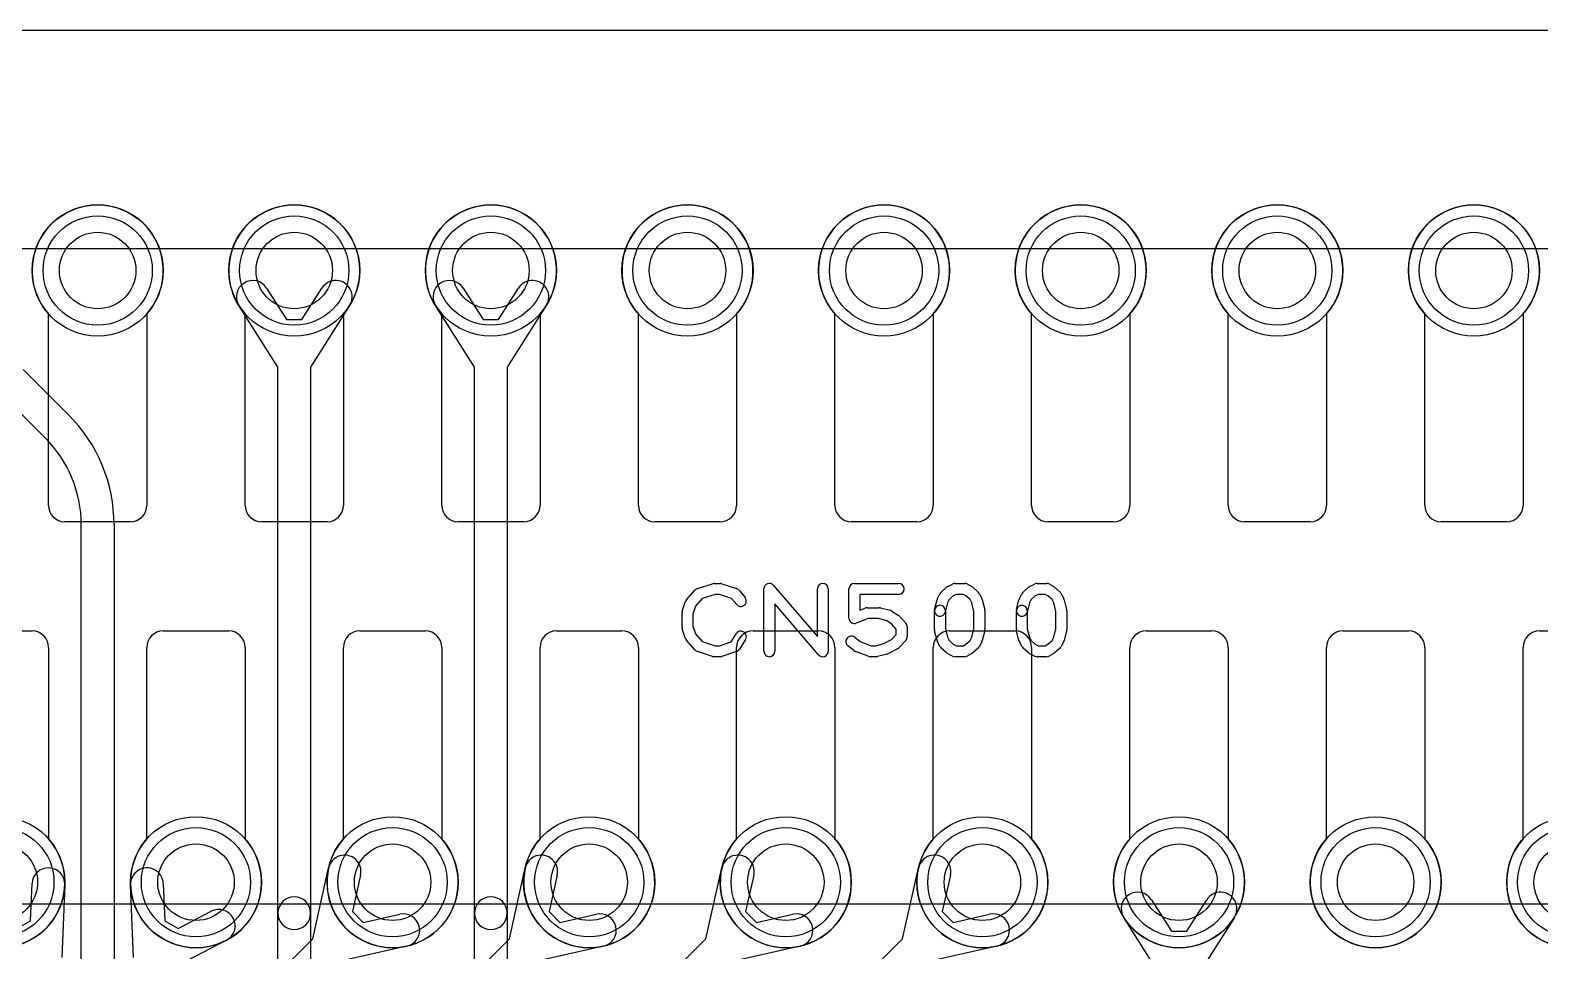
# Model space of a CAD drawing. Extents: x 0 to 23.1, y -0.5 to 20.
# Drawn here: x 7.39 to 14.3, y 15.79 to 20 of the extents above; entities that cross this region are included whole.
import ezdxf

# ---------------------------------------------------------------- set-up
doc = ezdxf.new("R2010")
doc.units = 0
for name, color, linetype in [('Hole', 1, 'CONTINUOUS'), ('L1', 3, 'CONTINUOUS'), ('L3', 3, 'CONTINUOUS'), ('L4', 3, 'CONTINUOUS'), ('Outline', 7, 'CONTINUOUS'), ('PartsArea-A', 111, 'CONTINUOUS'), ('PartsArea-B', 111, 'CONTINUOUS'), ('PartsSilk-A', 221, 'CONTINUOUS'), ('Resist-A', 2, 'CONTINUOUS'), ('Resist-B', 2, 'CONTINUOUS')]:
    doc.layers.add(name, color=color, linetype=linetype)

msp = doc.modelspace()

# ---------------------------------------------------------------- linework, layer by layer
at = {"layer": 'Hole'}
for centre in [(7.7, 18.9), (8.6, 18.9), (9.5, 18.9), (10.4, 18.9), (11.3, 18.9), (12.2, 18.9), (13.1, 18.9), (14, 18.9), (7.25, 16.1), (8.15, 16.1), (9.05, 16.1), (9.95, 16.1), (10.85, 16.1), (11.75, 16.1), (12.65, 16.1), (13.55, 16.1), (14.45, 16.1)]:
    msp.add_circle(centre, 0.175, dxfattribs=at)
at = {"layer": 'L1'}
for p, q in [((7.475, 17.825), (7.475, 18.70157)), ((7.925, 18.70157), (7.925, 17.825)), ((8.375, 17.825), (8.375, 18.70157)), ((8.825, 18.70157), (8.825, 17.825)), ((9.275, 17.825), (9.275, 18.70157)), ((9.725, 18.70157), (9.725, 17.825)), ((10.175, 17.825), (10.175, 18.70157)), ((10.625, 18.70157), (10.625, 17.825)), ((11.075, 17.825), (11.075, 18.70157)), ((11.525, 18.70157), (11.525, 17.825)), ((11.975, 17.825), (11.975, 18.70157)), ((12.425, 18.70157), (12.425, 17.825)), ((12.875, 17.825), (12.875, 18.70157)), ((13.325, 18.70157), (13.325, 17.825)), ((13.775, 17.825), (13.775, 18.70157)), ((14.225, 18.70157), (14.225, 17.825)), ((7.85, 17.75), (7.55, 17.75)), ((8.75, 17.75), (8.45, 17.75)), ((9.65, 17.75), (9.35, 17.75)), ((10.55, 17.75), (10.25, 17.75)), ((11.45, 17.75), (11.15, 17.75)), ((12.35, 17.75), (12.05, 17.75)), ((13.25, 17.75), (12.95, 17.75)), ((14.15, 17.75), (13.85, 17.75)), ((7.1, 17.25), (7.4, 17.25)), ((8, 17.25), (8.3, 17.25)), ((8.9, 17.25), (9.2, 17.25)), ((9.8, 17.25), (10.1, 17.25)), ((10.7, 17.25), (11, 17.25)), ((11.6, 17.25), (11.9, 17.25)), ((12.5, 17.25), (12.8, 17.25)), ((13.4, 17.25), (13.7, 17.25)), ((14.3, 17.25), (14.6, 17.25)), ((7.475, 17.175), (7.475, 16.29843)), ((7.925, 16.29843), (7.925, 17.175)), ((8.375, 17.175), (8.375, 16.29843)), ((8.825, 16.29843), (8.825, 17.175)), ((9.275, 17.175), (9.275, 16.29843)), ((9.725, 16.29843), (9.725, 17.175)), ((10.175, 17.175), (10.175, 16.29843)), ((10.625, 16.29843), (10.625, 17.175)), ((11.075, 17.175), (11.075, 16.29843)), ((11.525, 16.29843), (11.525, 17.175)), ((11.975, 17.175), (11.975, 16.29843)), ((12.425, 16.29843), (12.425, 17.175)), ((12.875, 17.175), (12.875, 16.29843)), ((13.325, 16.29843), (13.325, 17.175)), ((13.775, 17.175), (13.775, 16.29843)), ((14.225, 16.29843), (14.225, 17.175)), ((7.39273, 15.9229), (7.39987, 16.09372)), ((7.54973, 16.08746), (7.53582, 15.75492)), ((12.52335, 16.01964), (12.61495, 15.87526)), ((12.68505, 15.87526), (12.77665, 16.01964)), ((7.33201, 15.88784), (7.39273, 15.9229)), ((12.575, 15.65822), (12.39669, 15.93928)), ((12.90331, 15.93928), (12.725, 15.65822)), ((12.61495, 15.87526), (12.68505, 15.87526))]:
    msp.add_line(p, q, dxfattribs=at)
for centre in [(7.7, 18.9), (8.6, 18.9), (9.5, 18.9), (10.4, 18.9), (11.3, 18.9), (12.2, 18.9), (13.1, 18.9), (14, 18.9), (7.25, 16.1), (8.15, 16.1), (9.05, 16.1), (9.95, 16.1), (10.85, 16.1), (11.75, 16.1), (12.65, 16.1), (13.55, 16.1), (14.45, 16.1)]:
    msp.add_circle(centre, 0.3, dxfattribs=at)
for centre, radius, start, end in [((7.7, 18.9), 0.3, -41.409429, -138.590571), ((8.6, 18.9), 0.3, -41.409429, -138.590571), ((9.5, 18.9), 0.3, -41.409429, -138.590571), ((10.4, 18.9), 0.3, -41.409429, -138.590571), ((11.3, 18.9), 0.3, -41.409429, -138.590571), ((12.2, 18.9), 0.3, -41.409429, -138.590571), ((13.1, 18.9), 0.3, -41.409429, -138.590571), ((14, 18.9), 0.3, -41.409429, -138.590571), ((7.55, 17.825), 0.075, 180, -90), ((7.85, 17.825), 0.075, -90, 0), ((8.45, 17.825), 0.075, 180, -90), ((8.75, 17.825), 0.075, -90, 0), ((9.35, 17.825), 0.075, 180, -90), ((9.65, 17.825), 0.075, -90, 0), ((10.25, 17.825), 0.075, 180, -90), ((10.55, 17.825), 0.075, -90, 0), ((11.15, 17.825), 0.075, 180, -90), ((11.45, 17.825), 0.075, -90, 0), ((12.05, 17.825), 0.075, 180, -90), ((12.35, 17.825), 0.075, -90, 0), ((12.95, 17.825), 0.075, 180, -90), ((13.25, 17.825), 0.075, -90, 0), ((13.85, 17.825), 0.075, 180, -90), ((14.15, 17.825), 0.075, -90, 0), ((7.4, 17.175), 0.075, 0, 90), ((8, 17.175), 0.075, 90, 180), ((8.3, 17.175), 0.075, 0, 90), ((8.9, 17.175), 0.075, 90, 180), ((9.2, 17.175), 0.075, 0, 90), ((9.8, 17.175), 0.075, 90, 180), ((10.1, 17.175), 0.075, 0, 90), ((10.7, 17.175), 0.075, 90, 180), ((11, 17.175), 0.075, 0, 90), ((11.6, 17.175), 0.075, 90, 180), ((11.9, 17.175), 0.075, 0, 90), ((12.5, 17.175), 0.075, 90, 180), ((12.8, 17.175), 0.075, 0, 90), ((13.4, 17.175), 0.075, 90, 180), ((13.7, 17.175), 0.075, 0, 90), ((14.3, 17.175), 0.075, 90, 180), ((7.25, 16.1), 0.3, 138.590571, 41.409429), ((8.15, 16.1), 0.3, 138.590571, 41.409429), ((9.05, 16.1), 0.3, 138.590571, 41.409429), ((9.95, 16.1), 0.3, 138.590571, 41.409429), ((10.85, 16.1), 0.3, 138.590571, 41.409429), ((11.75, 16.1), 0.3, 138.590571, 41.409429), ((12.65, 16.1), 0.3, 138.590571, 41.409429), ((13.55, 16.1), 0.3, 138.590571, 41.409429), ((14.45, 16.1), 0.3, 138.590571, 41.409429), ((7.4748, 16.09059), 0.075, -2.391987, 177.604909), ((12.46002, 15.97946), 0.075, 32.393266, -147.607741), ((12.83998, 15.97946), 0.075, -32.393266, 147.607741)]:
    msp.add_arc(centre, radius, start, end, dxfattribs=at)
at = {"layer": 'L3'}
for p, q in [((8.47335, 18.81964), (8.56495, 18.67526)), ((8.63505, 18.67526), (8.72665, 18.81964)), ((9.37335, 18.81964), (9.46495, 18.67526)), ((9.53505, 18.67526), (9.62665, 18.81964)), ((8.525, 18.45822), (8.34669, 18.73928)), ((8.85331, 18.73928), (8.675, 18.45822)), ((9.425, 18.45822), (9.24669, 18.73928)), ((9.75331, 18.73928), (9.575, 18.45822)), ((8.56495, 18.67526), (8.63505, 18.67526)), ((9.46495, 18.67526), (9.53505, 18.67526)), ((8.525, 15.95812), (8.525, 18.45822)), ((8.675, 18.45822), (8.675, 15.95812)), ((9.425, 15.95812), (9.425, 18.45822)), ((9.575, 18.45822), (9.575, 15.95812)), ((7.35852, 18.44753), (7.56704, 18.23902)), ((7.46098, 18.13295), (7.25246, 18.34147)), ((7.625, 13.43623), (7.625, 17.73697)), ((7.775, 17.73697), (7.775, 13.43623)), ((8.525, 13.43623), (8.525, 15.95812)), ((8.675, 15.95812), (8.675, 13.43623)), ((9.425, 13.43623), (9.425, 15.95812)), ((9.575, 15.95812), (9.575, 13.43623))]:
    msp.add_line(p, q, dxfattribs=at)
for centre in [(8.6, 18.9), (9.5, 18.9)]:
    msp.add_circle(centre, 0.3, dxfattribs=at)
for centre, radius, start, end in [((8.41002, 18.77946), 0.075, 32.393266, -147.607741), ((8.78998, 18.77946), 0.075, -32.393266, 147.607741), ((9.31002, 18.77946), 0.075, 32.393266, -147.607741), ((9.68998, 18.77946), 0.075, -32.393266, 147.607741), ((7.065, 17.73697), 0.71, 0, 45.000638), ((7.065, 17.73697), 0.56, 0, 45), ((8.6, 15.95812), 0.075, 0, 180), ((9.5, 15.95812), 0.075, 0, 180), ((8.6, 15.95812), 0.075, 180, 0), ((9.5, 15.95812), 0.075, 180, 0)]:
    msp.add_arc(centre, radius, start, end, dxfattribs=at)
at = {"layer": 'L4'}
for p, q in [((7.475, 17.825), (7.475, 18.70157)), ((7.925, 18.70157), (7.925, 17.825)), ((8.375, 17.825), (8.375, 18.70157)), ((8.825, 18.70157), (8.825, 17.825)), ((9.275, 17.825), (9.275, 18.70157)), ((9.725, 18.70157), (9.725, 17.825)), ((10.175, 17.825), (10.175, 18.70157)), ((10.625, 18.70157), (10.625, 17.825)), ((11.075, 17.825), (11.075, 18.70157)), ((11.525, 18.70157), (11.525, 17.825)), ((11.975, 17.825), (11.975, 18.70157)), ((12.425, 18.70157), (12.425, 17.825)), ((12.875, 17.825), (12.875, 18.70157)), ((13.325, 18.70157), (13.325, 17.825)), ((13.775, 17.825), (13.775, 18.70157)), ((14.225, 18.70157), (14.225, 17.825)), ((7.85, 17.75), (7.55, 17.75)), ((8.75, 17.75), (8.45, 17.75)), ((9.65, 17.75), (9.35, 17.75)), ((10.55, 17.75), (10.25, 17.75)), ((11.45, 17.75), (11.15, 17.75)), ((12.35, 17.75), (12.05, 17.75)), ((13.25, 17.75), (12.95, 17.75)), ((14.15, 17.75), (13.85, 17.75)), ((7.1, 17.25), (7.4, 17.25)), ((8, 17.25), (8.3, 17.25)), ((8.9, 17.25), (9.2, 17.25)), ((9.8, 17.25), (10.1, 17.25)), ((10.7, 17.25), (11, 17.25)), ((11.6, 17.25), (11.9, 17.25)), ((12.5, 17.25), (12.8, 17.25)), ((13.4, 17.25), (13.7, 17.25)), ((14.3, 17.25), (14.6, 17.25)), ((7.475, 17.175), (7.475, 16.29843)), ((7.925, 16.29843), (7.925, 17.175)), ((8.375, 17.175), (8.375, 16.29843)), ((8.825, 16.29843), (8.825, 17.175)), ((9.275, 17.175), (9.275, 16.29843)), ((9.725, 16.29843), (9.725, 17.175)), ((10.175, 17.175), (10.175, 16.29843)), ((10.625, 16.29843), (10.625, 17.175)), ((11.075, 17.175), (11.075, 16.29843)), ((11.525, 16.29843), (11.525, 17.175)), ((11.975, 17.175), (11.975, 16.29843)), ((12.425, 16.29843), (12.425, 17.175)), ((12.875, 17.175), (12.875, 16.29843)), ((13.325, 16.29843), (13.325, 17.175)), ((13.775, 17.175), (13.775, 16.29843)), ((14.225, 16.29843), (14.225, 17.175)), ((8.68458, 15.84064), (8.75723, 16.16547)), ((8.90361, 16.13273), (8.86629, 15.96588)), ((9.58458, 15.84064), (9.65723, 16.16547)), ((9.80361, 16.13273), (9.76629, 15.96588)), ((10.48458, 15.84064), (10.55723, 16.16547)), ((10.70361, 16.13273), (10.66629, 15.96588)), ((11.38458, 15.84064), (11.45723, 16.16547)), ((11.60361, 16.13273), (11.56629, 15.96588)), ((7.86417, 15.75492), (7.85027, 16.08747)), ((8.00013, 16.09373), (8.00727, 15.92288)), ((8.068, 15.88785), (8.2195, 15.96708)), ((8.86629, 15.96588), (8.91588, 15.91629)), ((9.76629, 15.96588), (9.81588, 15.91629)), ((10.66629, 15.96588), (10.71588, 15.91629)), ((11.56629, 15.96588), (11.61588, 15.91629)), ((8.00727, 15.92288), (8.068, 15.88785)), ((8.91588, 15.91629), (9.08273, 15.95361)), ((9.81588, 15.91629), (9.98273, 15.95361)), ((10.71588, 15.91629), (10.88273, 15.95361)), ((11.61588, 15.91629), (11.78273, 15.95361)), ((8.28902, 15.83416), (7.99407, 15.67991)), ((8.51635, 15.67241), (8.68458, 15.84064)), ((9.36891, 15.62497), (9.58458, 15.84064)), ((10.10498, 15.46104), (10.48458, 15.84064)), ((10.91654, 15.3726), (11.38458, 15.84064)), ((9.11547, 15.80723), (8.79064, 15.73458)), ((10.01547, 15.80723), (9.69064, 15.73458)), ((10.91547, 15.80723), (10.59064, 15.73458)), ((11.81547, 15.80723), (11.49064, 15.73458))]:
    msp.add_line(p, q, dxfattribs=at)
for centre in [(7.7, 18.9), (8.6, 18.9), (9.5, 18.9), (10.4, 18.9), (11.3, 18.9), (12.2, 18.9), (13.1, 18.9), (14, 18.9), (7.25, 16.1), (8.15, 16.1), (9.05, 16.1), (9.95, 16.1), (10.85, 16.1), (11.75, 16.1), (12.65, 16.1), (13.55, 16.1), (14.45, 16.1)]:
    msp.add_circle(centre, 0.3, dxfattribs=at)
for centre, radius, start, end in [((7.7, 18.9), 0.3, -41.409429, -138.590571), ((8.6, 18.9), 0.3, -41.409429, -138.590571), ((9.5, 18.9), 0.3, -41.409429, -138.590571), ((10.4, 18.9), 0.3, -41.409429, -138.590571), ((11.3, 18.9), 0.3, -41.409429, -138.590571), ((12.2, 18.9), 0.3, -41.409429, -138.590571), ((13.1, 18.9), 0.3, -41.409429, -138.590571), ((14, 18.9), 0.3, -41.409429, -138.590571), ((7.55, 17.825), 0.075, 180, -90), ((7.85, 17.825), 0.075, -90, 0), ((8.45, 17.825), 0.075, 180, -90), ((8.75, 17.825), 0.075, -90, 0), ((9.35, 17.825), 0.075, 180, -90), ((9.65, 17.825), 0.075, -90, 0), ((10.25, 17.825), 0.075, 180, -90), ((10.55, 17.825), 0.075, -90, 0), ((11.15, 17.825), 0.075, 180, -90), ((11.45, 17.825), 0.075, -90, 0), ((12.05, 17.825), 0.075, 180, -90), ((12.35, 17.825), 0.075, -90, 0), ((12.95, 17.825), 0.075, 180, -90), ((13.25, 17.825), 0.075, -90, 0), ((13.85, 17.825), 0.075, 180, -90), ((14.15, 17.825), 0.075, -90, 0), ((7.4, 17.175), 0.075, 0, 90), ((8, 17.175), 0.075, 90, 180), ((8.3, 17.175), 0.075, 0, 90), ((8.9, 17.175), 0.075, 90, 180), ((9.2, 17.175), 0.075, 0, 90), ((9.8, 17.175), 0.075, 90, 180), ((10.1, 17.175), 0.075, 0, 90), ((10.7, 17.175), 0.075, 90, 180), ((11, 17.175), 0.075, 0, 90), ((11.6, 17.175), 0.075, 90, 180), ((11.9, 17.175), 0.075, 0, 90), ((12.5, 17.175), 0.075, 90, 180), ((12.8, 17.175), 0.075, 0, 90), ((13.4, 17.175), 0.075, 90, 180), ((13.7, 17.175), 0.075, 0, 90), ((14.3, 17.175), 0.075, 90, 180), ((7.25, 16.1), 0.3, 138.590571, 41.409429), ((8.15, 16.1), 0.3, 138.590571, 41.409429), ((9.05, 16.1), 0.3, 138.590571, 41.409429), ((9.95, 16.1), 0.3, 138.590571, 41.409429), ((10.85, 16.1), 0.3, 138.590571, 41.409429), ((11.75, 16.1), 0.3, 138.590571, 41.409429), ((12.65, 16.1), 0.3, 138.590571, 41.409429), ((13.55, 16.1), 0.3, 138.590571, 41.409429), ((14.45, 16.1), 0.3, 138.590571, 41.409429), ((8.83042, 16.1491), 0.075, -12.607528, 167.393385), ((9.73042, 16.1491), 0.075, -12.607528, 167.393385), ((10.63042, 16.1491), 0.075, -12.607528, 167.393385), ((11.53042, 16.1491), 0.075, -12.607528, 167.393385), ((7.9252, 16.0906), 0.075, 2.391987, -177.606523), ((8.25426, 15.90062), 0.075, -62.389472, 117.607742), ((9.0991, 15.88042), 0.075, -77.392472, 102.606615), ((9.9991, 15.88042), 0.075, -77.392472, 102.606615), ((10.8991, 15.88042), 0.075, -77.392472, 102.606615), ((11.7991, 15.88042), 0.075, -77.392472, 102.606615)]:
    msp.add_arc(centre, radius, start, end, dxfattribs=at)
at = {"layer": 'Outline'}
msp.add_line((7, 20), (15.6, 20), dxfattribs=at)
at = {"layer": 'PartsArea-A'}
msp.add_line((2.3, 20), (20.3, 20), dxfattribs=at)
at = {"layer": 'PartsArea-B'}
msp.add_line((2.3, 20), (20.3, 20), dxfattribs=at)
at = {"layer": 'PartsSilk-A'}
for p, q in [((10.39508, 17.39239), (10.43397, 17.43683)), ((10.44516, 17.44418), (10.5146, 17.4664)), ((10.52612, 17.41759), (10.46702, 17.39868)), ((10.52222, 17.46759), (10.55, 17.46759)), ((10.54594, 17.41759), (10.52612, 17.41759)), ((10.60202, 17.3989), (10.54594, 17.41759)), ((10.5579, 17.46631), (10.62457, 17.44409)), ((10.63588, 17.43637), (10.66365, 17.40304)), ((10.75, 17.15741), (10.75, 17.44259)), ((10.79398, 17.45886), (10.99444, 17.22499)), ((10.99444, 17.22499), (10.99444, 17.44259)), ((11.04444, 17.44259), (11.04444, 17.15741)), ((11.13889, 17.30926), (11.13889, 17.44259)), ((11.16389, 17.46759), (11.36667, 17.46759)), ((11.36667, 17.41759), (11.18889, 17.41759)), ((11.18889, 17.41759), (11.18889, 17.34554)), ((11.54431, 17.39822), (11.55542, 17.42044)), ((11.56117, 17.42795), (11.58617, 17.45017)), ((11.5916, 17.45384), (11.61382, 17.46495)), ((11.6309, 17.41759), (11.61692, 17.4106)), ((11.625, 17.46759), (11.66944, 17.46759)), ((11.6628, 17.41759), (11.6309, 17.41759)), ((11.67423, 17.41106), (11.6628, 17.41759)), ((11.68184, 17.4643), (11.70129, 17.45319)), ((11.7055, 17.45017), (11.7305, 17.42795)), ((11.73625, 17.42044), (11.74736, 17.39822)), ((11.91931, 17.39822), (11.93042, 17.42044)), ((11.93617, 17.42795), (11.96117, 17.45017)), ((11.9666, 17.45384), (11.98882, 17.46495)), ((12.0059, 17.41759), (11.99192, 17.4106)), ((12, 17.46759), (12.04444, 17.46759)), ((12.0378, 17.41759), (12.0059, 17.41759)), ((12.04923, 17.41106), (12.0378, 17.41759)), ((12.05684, 17.4643), (12.07629, 17.45319)), ((12.0805, 17.45017), (12.1055, 17.42795)), ((12.11125, 17.42044), (12.12236, 17.39822)), ((10.37614, 17.33894), (10.39003, 17.38339)), ((10.43618, 17.36344), (10.425, 17.32766)), ((10.46702, 17.39868), (10.43618, 17.36344)), ((10.62523, 17.37104), (10.60202, 17.3989)), ((11.00046, 17.14114), (10.8, 17.37501)), ((10.8, 17.37501), (10.8, 17.15741)), ((11.18889, 17.34554), (11.21332, 17.35484)), ((11.22222, 17.35648), (11.27778, 17.35648)), ((11.28384, 17.35573), (11.32828, 17.34462)), ((11.53131, 17.34865), (11.54242, 17.3931)), ((11.59026, 17.37831), (11.57981, 17.33653)), ((11.59799, 17.39377), (11.59026, 17.37831)), ((11.61692, 17.4106), (11.59799, 17.39377)), ((11.69368, 17.39377), (11.67423, 17.41106)), ((11.70141, 17.37831), (11.69368, 17.39377)), ((11.71111, 17.33951), (11.70141, 17.37831)), ((11.74925, 17.3931), (11.76036, 17.34865)), ((11.90631, 17.34865), (11.91742, 17.3931)), ((11.96526, 17.37831), (11.95481, 17.33653)), ((11.97299, 17.39377), (11.96526, 17.37831)), ((11.99192, 17.4106), (11.97299, 17.39377)), ((12.06868, 17.39377), (12.04923, 17.41106)), ((12.07641, 17.37831), (12.06868, 17.39377)), ((12.08611, 17.33951), (12.07641, 17.37831)), ((12.12425, 17.3931), (12.13536, 17.34865)), ((10.375, 17.26852), (10.375, 17.33148)), ((10.425, 17.32766), (10.425, 17.27234)), ((11.22682, 17.30648), (11.17279, 17.2859)), ((11.2747, 17.30648), (11.22682, 17.30648)), ((11.31196, 17.29717), (11.2747, 17.30648)), ((11.33362, 17.28273), (11.31196, 17.29717)), ((11.35556, 17.25879), (11.33362, 17.28273)), ((11.33609, 17.34117), (11.36387, 17.32265)), ((11.36843, 17.31875), (11.39899, 17.28542)), ((11.53056, 17.25741), (11.53056, 17.34259)), ((11.58056, 17.34259), (11.58056, 17.26049)), ((11.71111, 17.26049), (11.71111, 17.33951)), ((11.76111, 17.34259), (11.76111, 17.25741)), ((11.90556, 17.25741), (11.90556, 17.34259)), ((11.95556, 17.34259), (11.95556, 17.26049)), ((12.08611, 17.26049), (12.08611, 17.33951)), ((12.13611, 17.34259), (12.13611, 17.25741)), ((10.39003, 17.21661), (10.37614, 17.26106)), ((10.43397, 17.16317), (10.39508, 17.20761)), ((10.425, 17.27234), (10.43618, 17.23656)), ((10.43618, 17.23656), (10.46702, 17.20132)), ((10.60023, 17.2005), (10.62324, 17.23732)), ((10.66564, 17.21082), (10.63787, 17.16638)), ((11.16562, 17.22137), (11.19034, 17.2016)), ((11.29928, 17.19203), (11.33446, 17.21079)), ((11.33446, 17.21079), (11.35556, 17.2338)), ((11.35556, 17.2338), (11.35556, 17.25879)), ((11.39899, 17.20717), (11.36843, 17.17384)), ((11.40556, 17.26852), (11.40556, 17.22407)), ((11.54242, 17.2069), (11.53131, 17.25135)), ((11.58056, 17.26049), (11.59026, 17.22169)), ((11.59026, 17.22169), (11.59799, 17.20623)), ((11.69368, 17.20623), (11.70141, 17.22169)), ((11.70141, 17.22169), (11.71111, 17.26049)), ((11.76036, 17.25135), (11.74925, 17.2069)), ((11.91742, 17.2069), (11.90631, 17.25135)), ((11.95556, 17.26049), (11.96526, 17.22169)), ((11.96526, 17.22169), (11.97299, 17.20623)), ((12.06868, 17.20623), (12.07641, 17.22169)), ((12.07641, 17.22169), (12.08611, 17.26049)), ((12.13536, 17.25135), (12.12425, 17.2069)), ((10.5146, 17.1336), (10.44516, 17.15582)), ((10.46702, 17.20132), (10.52612, 17.18241)), ((10.52612, 17.18241), (10.54594, 17.18241)), ((10.54594, 17.18241), (10.60023, 17.2005)), ((10.62457, 17.15591), (10.5579, 17.13369)), ((11.16216, 17.16011), (11.13438, 17.18233)), ((11.22721, 17.13405), (11.16888, 17.15627)), ((11.19034, 17.2016), (11.24071, 17.18241)), ((11.24071, 17.18241), (11.26081, 17.18241)), ((11.26081, 17.18241), (11.29928, 17.19203)), ((11.31439, 17.14427), (11.26995, 17.13316)), ((11.36176, 17.16868), (11.32009, 17.14646)), ((11.55542, 17.17956), (11.54431, 17.20178)), ((11.58617, 17.14983), (11.56117, 17.17205)), ((11.61382, 17.13505), (11.5916, 17.14616)), ((11.59799, 17.20623), (11.61692, 17.1894)), ((11.61692, 17.1894), (11.6309, 17.18241)), ((11.6309, 17.18241), (11.6628, 17.18241)), ((11.6628, 17.18241), (11.67423, 17.18894)), ((11.67423, 17.18894), (11.69368, 17.20623)), ((11.70129, 17.14681), (11.68184, 17.1357)), ((11.7305, 17.17205), (11.7055, 17.14983)), ((11.74736, 17.20178), (11.73625, 17.17956)), ((11.93042, 17.17956), (11.91931, 17.20178)), ((11.96117, 17.14983), (11.93617, 17.17205)), ((11.98882, 17.13505), (11.9666, 17.14616)), ((11.97299, 17.20623), (11.99192, 17.1894)), ((11.99192, 17.1894), (12.0059, 17.18241)), ((12.0059, 17.18241), (12.0378, 17.18241)), ((12.0378, 17.18241), (12.04923, 17.18894)), ((12.04923, 17.18894), (12.06868, 17.20623)), ((12.07629, 17.14681), (12.05684, 17.1357)), ((12.1055, 17.17205), (12.0805, 17.14983)), ((12.12236, 17.20178), (12.11125, 17.17956)), ((10.55, 17.13241), (10.52222, 17.13241)), ((11.26389, 17.13241), (11.23611, 17.13241)), ((11.66944, 17.13241), (11.625, 17.13241)), ((12.04444, 17.13241), (12, 17.13241))]:
    msp.add_line(p, q, dxfattribs=at)
for centre, start, end in [((10.45278, 17.42037), 107.746418, 138.811918), ((10.52222, 17.44259), 90, 107.746418), ((10.55, 17.44259), 71.579545, 90), ((10.61667, 17.42037), 39.790899, 71.579545), ((10.775, 17.44259), 40.603781, 180), ((11.01944, 17.44259), 0, 180), ((11.16389, 17.44259), 90, 180), ((11.36667, 17.44259), -90, 90), ((11.57778, 17.40926), 131.627831, 153.434949), ((11.60278, 17.43148), 116.565051, 131.62783), ((11.625, 17.44259), 90, 116.565051), ((11.66944, 17.44259), 60.266489, 90), ((11.68889, 17.43148), 48.372169, 60.266489), ((11.71389, 17.40926), 26.565051, 48.37217), ((11.95278, 17.40926), 131.627831, 153.434949), ((11.97778, 17.43148), 116.565051, 131.62783), ((12, 17.44259), 90, 116.565051), ((12.04444, 17.44259), 60.266489, 90), ((12.06389, 17.43148), 48.372169, 60.266489), ((12.08889, 17.40926), 26.565051, 48.37217), ((10.41389, 17.37593), 138.811918, 162.637772), ((10.64444, 17.38704), -140.209101, 39.800498), ((11.22222, 17.33148), 90, 110.853641), ((11.27778, 17.33148), 75.969316, 90), ((11.55556, 17.34259), 0, 180), ((11.55556, 17.34259), 165.969316, -14.03321), ((11.56667, 17.38704), 153.434949, 165.969316), ((11.725, 17.38704), 14.030684, 26.565051), ((11.73611, 17.34259), 0, 14.030684), ((11.93056, 17.34259), 0, 180), ((11.93056, 17.34259), 165.969316, -14.03321), ((11.94167, 17.38704), 153.434949, 165.969316), ((12.1, 17.38704), 14.030684, 26.565051), ((12.11111, 17.34259), 0, 14.030684), ((10.4, 17.33148), 162.637772, 180), ((11.16389, 17.30926), 180, -69.143502), ((11.32222, 17.32037), 56.303576, 75.963757), ((11.35, 17.30185), 42.5203, 56.309933), ((11.38056, 17.26852), 0, 42.517452), ((10.4, 17.26852), 180, -162.637772), ((10.41389, 17.22407), -162.637772, -138.811918), ((10.64444, 17.22407), -32.005383, 147.999253), ((11.15, 17.20185), 51.333033, -128.654777), ((11.38056, 17.22407), -42.5203, 0), ((11.55556, 17.25741), 180, -165.969316), ((11.73611, 17.25741), -14.030684, 0), ((11.93056, 17.25741), 180, -165.969316), ((12.11111, 17.25741), -14.030684, 0), ((10.45278, 17.17963), -138.811918, -107.746418), ((10.61667, 17.17963), -71.579545, -32.005383), ((10.775, 17.15741), 180, 0), ((11.01944, 17.15741), -139.396219, 0), ((11.17778, 17.17963), -128.666967, -110.853641), ((11.30833, 17.16852), -75.969316, -61.931795), ((11.35, 17.19074), -61.938299, -42.517452), ((11.56667, 17.21296), -165.969316, -153.434949), ((11.57778, 17.19074), -153.434949, -131.62783), ((11.60278, 17.16852), -131.627831, -116.565051), ((11.68889, 17.16852), -60.266489, -48.37217), ((11.71389, 17.19074), -48.372169, -26.565051), ((11.725, 17.21296), -26.565051, -14.030684), ((11.94167, 17.21296), -165.969316, -153.434949), ((11.95278, 17.19074), -153.434949, -131.62783), ((11.97778, 17.16852), -131.627831, -116.565051), ((12.06389, 17.16852), -60.266489, -48.37217), ((12.08889, 17.19074), -48.372169, -26.565051), ((12.1, 17.21296), -26.565051, -14.030684), ((10.52222, 17.15741), -107.746418, -90), ((10.55, 17.15741), -90, -71.579545), ((11.23611, 17.15741), -110.856498, -90), ((11.26389, 17.15741), -90, -75.963757), ((11.625, 17.15741), -116.565051, -90), ((11.66944, 17.15741), -90, -60.266489), ((12, 17.15741), -116.565051, -90), ((12.04444, 17.15741), -90, -60.266489)]:
    msp.add_arc(centre, 0.025, start, end, dxfattribs=at)
at = {"layer": 'Resist-A'}
for p, q in [((4.375, 19), (18.225, 19)), ((18.225, 16), (4.375, 16))]:
    msp.add_line(p, q, dxfattribs=at)
for centre in [(7.7, 18.9), (8.6, 18.9), (9.5, 18.9), (10.4, 18.9), (11.3, 18.9), (12.2, 18.9), (13.1, 18.9), (14, 18.9), (7.25, 16.1), (8.15, 16.1), (9.05, 16.1), (9.95, 16.1), (10.85, 16.1), (11.75, 16.1), (12.65, 16.1), (13.55, 16.1), (14.45, 16.1)]:
    msp.add_circle(centre, 0.25, dxfattribs=at)
at = {"layer": 'Resist-B'}
for p, q in [((4.375, 19), (18.225, 19)), ((18.225, 16), (4.375, 16))]:
    msp.add_line(p, q, dxfattribs=at)
for centre in [(7.7, 18.9), (8.6, 18.9), (9.5, 18.9), (10.4, 18.9), (11.3, 18.9), (12.2, 18.9), (13.1, 18.9), (14, 18.9), (7.25, 16.1), (8.15, 16.1), (9.05, 16.1), (9.95, 16.1), (10.85, 16.1), (11.75, 16.1), (12.65, 16.1), (13.55, 16.1), (14.45, 16.1)]:
    msp.add_circle(centre, 0.25, dxfattribs=at)

doc.saveas('drawing.dxf')
